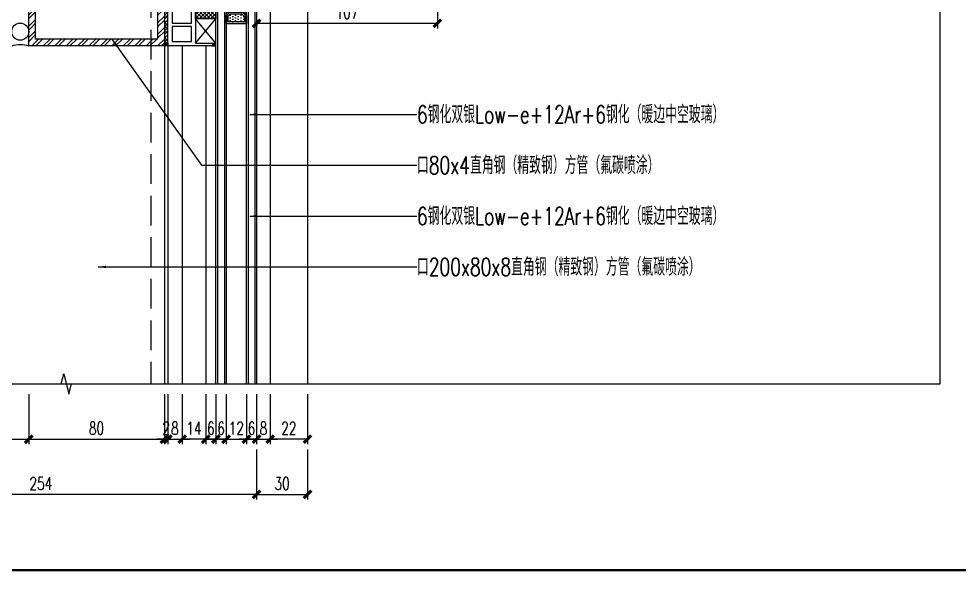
# Model space of a CAD drawing. Extents: x -160106 to 966792, y -663931 to 1550022.
# Drawn here: x -81738 to -81184, y -86801 to -86470 of the extents above; entities that cross this region are included whole.
import ezdxf
from ezdxf.enums import TextEntityAlignment as Align
from ezdxf.xclip import XClip

# ---------------------------------------------------------------- set-up
doc = ezdxf.new("R2010")
doc.units = 0
doc.linetypes.add('AUSGEZOGEN', pattern=[0])
doc.linetypes.add('ZN-DASH', pattern=[0.35, 0.25, -0.1])
for name, color, linetype in [('!ZN1-填充-8', 8, 'Continuous'), ('!ZN1-文字-7', 7, 'Continuous'), ('!ZN1-标注-173', 173, 'Continuous'), ('!ZN3-玻璃幕墙-4', 4, 'Continuous'), ('!ZN4-辅助材料-1', 1, 'Continuous'), ('!ZN5-钢材投影-40', 40, 'Continuous'), ('!ZN5-铝材投影-112', 112, 'Continuous'), ('!ZN5-铝材断面-6', 6, 'Continuous'), ('!ZN6-虚线-8', 8, 'ZN-DASH'), ('0-cxFrame', 155, 'Continuous'), ('20剖面图$0$AS-WALL', 40, 'Continuous'), ('2钢材断面', 2, 'Continuous'), ('3符号', 173, 'Continuous'), ('A_Hatch', 8, 'Continuous'), ('DIM', 173, 'Continuous'), ('型材截面颜色', 253, 'Continuous')]:
    doc.layers.add(name, color=color, linetype=linetype)
for name, color, linetype, lineweight in [('0-cxText', 131, 'Continuous', 25), ('0CABR-密封材料、垫片', 195, 'Continuous', 9), ('0填充', 8, 'Continuous', 13)]:
    doc.layers.add(name, color=color, linetype=linetype, lineweight=lineweight)
doc.styles.add('cx_tuming', font='simhei.ttf')
doc.styles.add('cx_tuqian1', font='')
doc.styles.add('DHTEXT-1', font='ROMANS.shx', dxfattribs={"width": 0.7, "bigfont": 'CHINESE.shx'})
doc.styles.add('ZNDimTStyle', font='ROMANS.shx', dxfattribs={"width": 0.7, "bigfont": 'CHINESE.shx'})
doc.styles.add('ZNTextStyle', font='ROMANS.shx', dxfattribs={"width": 0.7, "bigfont": 'CHINESE.shx'})
doc.styles.add('黑体', font='simhei.ttf', dxfattribs={"height": 12})
doc.styles.get('cx_tuqian1').set_extended_font_data('SimSun')
doc.dimstyles.new('ZN3', dxfattribs={"dimscale": 3, "dimtxt": 2.5, "dimasz": 1.5, "dimexe": 1, "dimexo": 2, "dimgap": 0.9, "dimtad": 1, "dimdec": 0, "dimdsep": 46, "dimtxsty": 'DHTEXT-1', "dimblk": 'ARCHTICK', "dimcen": 2.5, "dimclrd": 173, "dimclre": 173, "dimclrt": 7, "dimazin": 2, "dimtfac": 1, "dimtix": 1, "dimtmove": 2, "dimatfit": 3, "dimfxl": 0, "dimarcsym": 0})
doc.dimstyles.new('ZN机械-3', dxfattribs={"dimscale": 3, "dimtxt": 2.5, "dimasz": 1.5, "dimexe": 1, "dimexo": 2, "dimgap": 0.9, "dimtad": 1, "dimdec": 0, "dimzin": 0, "dimdsep": 46, "dimtxsty": 'ZNDimTStyle', "dimcen": 2.5, "dimdle": 1, "dimclrd": 173, "dimclre": 173, "dimclrt": 7, "dimazin": 2, "dimtfac": 1, "dimtdec": 4, "dimtix": 1, "dimtmove": 2, "dimatfit": 3, "dimfxl": 0, "dimfrac": 2, "dimtolj": 1, "dimtzin": 0, "dimarcsym": 0})

# ---------------------------------------------------------------- blocks, each defined once
blk = doc.blocks.new('20250822090122')
at = {"layer": 'A_Hatch'}
h = blk.add_hatch(dxfattribs=at)
h.set_pattern_fill('ANSI32', color=256)
h.set_pattern_definition([(45, (-80, -40), (-3.3676, 3.3676), []), (45, (-77.755, -40), (-3.3676, 3.3676), [])])
h.paths.add_polyline_path([(0, 40), (-80, 40), (-80, -40), (0, -40)])
h.paths.add_polyline_path([(-4, 36), (-4, -36), (-76, -36), (-76, 36)], flags=16)
at = {"layer": '2钢材断面'}
for points in [[(-80, 40), (0, 40), (0, -40), (-80, -40)], [(-76, 36), (-4, 36), (-4, -36), (-76, -36)]]:
    blk.add_lwpolyline(points, close=True, dxfattribs=at)
blk = doc.blocks.new('*U968')
at = {"layer": '!ZN1-填充-8'}
h = blk.add_hatch(dxfattribs=at)
h.set_pattern_fill('ANSI37', color=256, scale=0.5, style=0)
h.set_pattern_definition([(45, (6, 0), (-1.12253, 1.12253), []), (135, (6, 0), (-1.12253, -1.12253), [])])
h.paths.add_polyline_path([(0, 5), (0, 19), (1, 18), (14, 18), (14, 17.75), (12, 15.75), (12, 8.25), (14, 6.25), (14, 6), (1, 6)])
h = blk.add_hatch(dxfattribs=at)
h.set_pattern_fill('DOTS', color=8, style=0)
h.set_pattern_definition([(0, (6, 0), (0.79375, 1.5875), [0, -1.5875])])
h.paths.add_polyline_path([(13, 15.34), (13, 8.66), (14.41, 7.25), (17.8, 7.25), (17.8, 16.75), (14.41, 16.75)])
for points in [[(18.75, 18), (14, 18), (14, 17.75), (18.75, 17.75)], [(18.75, 6.25), (14, 6.25), (14, 6), (18.75, 6)]]:
    blk.add_hatch(color=256, dxfattribs=at).paths.add_polyline_path(points)
for p, q in [((0, 23), (615.04, 23)), ((0, 19), (615.04, 19)), ((0, 5), (615.04, 5)), ((0, 1), (615.04, 1))]:
    blk.add_line(p, q, dxfattribs=at)
at = {"layer": '!ZN3-玻璃幕墙-4'}
for points in [[(615.04, 24), (1, 24), (0, 23), (0, 19), (1, 18), (615.04, 18)], [(615.04, 6), (1, 6), (0, 5), (0, 1), (1, 0), (615.04, 0)]]:
    blk.add_lwpolyline(points, dxfattribs=at)
at = {"layer": '!ZN4-辅助材料-1'}
for points in [[(0, 5), (0, 19), (1, 18), (14, 18), (14, 17.75), (12, 15.75), (12, 8.25), (12, 8.25), (14, 6.25), (14, 6), (1, 6), (0, 5)], [(12, 15.75), (12, 8.25), (14, 6.25), (19, 6.25), (19, 17.75), (14, 17.75)], [(13, 15.34), (13, 8.66), (14.41, 7.25), (17.8, 7.25), (17.8, 16.75), (14.41, 16.75)], [(18.75, 18), (14, 18), (14, 17.75), (18.75, 17.75)], [(18.75, 6.25), (14, 6.25), (14, 6), (18.75, 6)]]:
    blk.add_lwpolyline(points, close=True, dxfattribs=at)
blk.add_lwpolyline([(18.4, 17.75), (18.4, 17.65), (14.04, 17.65), (12.1, 15.71), (12.1, 8.29), (14.04, 6.35), (18.4, 6.35), (18.4, 6.25), (18.4, 6.35)], dxfattribs=at)
at = {"layer": 'Defpoints', "color": 250}
for p in [(0, 24), (0, 18), (0, 6), (12, 6), (0, 0)]:
    blk.add_point(p, dxfattribs=at)
blk = doc.blocks.new('20240131155736')
at = {"layer": '!ZN1-填充-8'}
h = blk.add_hatch(dxfattribs=at)
h.set_pattern_fill('ANSI36', color=256, scale=0.5, angle=270, style=0)
h.set_pattern_definition([(315, (4155.5162, -11794.8225), (1.54348152, -0.420949506), [1.984375, -0.396875, 0, -0.396875])])
h.paths.add_polyline_path([(-0.75, 0.75), (-0.75, -0.75), (1.25, -0.75), (1.25, 0.75)])
at = {"layer": '!ZN4-辅助材料-1', "linetype": 'AUSGEZOGEN'}
blk.add_line((-1.25, 0.75), (1.25, 0.75), dxfattribs=at)
blk = doc.blocks.new('20240131160147')
at = {"layer": '!ZN5-铝材断面-6'}
blk.add_lwpolyline([(-3.36, 1.25), (-3.36, 19.75), (-0.86, 19.75), (-0.86, -10.75), (9.14, -10.75), (9.14, -12.25), (-17.26, -12.25), (-17.26, 15.25, -0.414214), (-16.26, 16.25), (-15.06, 16.25, -0.414214), (-14.06, 15.25), (-14.06, 13.75), (-14.26, 13.75, 0.414214), (-14.76, 13.25), (-14.76, 1.25)], format="xyb", close=True, dxfattribs=at)
blk.add_lwpolyline([(-14.76, -0.75), (-14.76, -9.75), (-3.36, -9.75), (-3.36, -0.75)], close=True, dxfattribs=at)
at = {"layer": '!ZN1-填充-8', "ltscale": 50, "xscale": -1, "rotation": 180}
blk.add_blockref('20240131155736', (9.89, -11.5), dxfattribs=at)
blk = doc.blocks.new('20250822102610', base_point=(-89164.55, -87453.63))
at = {"layer": '!ZN1-填充-8'}
h = blk.add_hatch(dxfattribs=at)
h.set_pattern_fill('ANSI37', color=256, style=0)
h.set_pattern_definition([(45, (0, 0), (-1.122532015, 1.122532015), []), (135, (0, 0), (-1.122532015, -1.122532015), [])])
edge = h.paths.add_edge_path()
edge.add_line((-89165.05, -87423.13), (-89151.55, -87423.13))
edge.add_line((-89151.55, -87423.13), (-89152.55, -87424.13))
edge.add_line((-89152.55, -87424.13), (-89152.55, -87439.13))
edge.add_line((-89152.55, -87439.13), (-89164.55, -87439.13))
edge.add_line((-89164.55, -87439.13), (-89164.55, -87423.63))
edge.add_arc((-89165.05, -87423.63), 0.5, 359.9997, 450)
at = {"layer": '!ZN1-填充-8', "ltscale": 100}
for p, q in [((-89164.55, -87453.63), (-89152.55, -87439.13)), ((-89152.55, -87453.63), (-89164.55, -87439.13))]:
    blk.add_line(p, q, dxfattribs=at)
at = {"layer": '!ZN4-辅助材料-1', "linetype": 'AUSGEZOGEN'}
blk.add_lwpolyline([(-89165.05, -87423.13), (-89151.55, -87423.13), (-89152.55, -87424.13), (-89152.55, -87439.13), (-89164.55, -87439.13), (-89164.55, -87423.63, 0.414215), (-89165.05, -87423.13), (-89165.05, -87423.13)], format="xyb", dxfattribs=at)
blk.add_lwpolyline([(-89152.55, -87439.13), (-89164.55, -87439.13), (-89164.55, -87442.13)], dxfattribs=at)
blk.add_lwpolyline([(-89164.55, -87439.13), (-89164.55, -87453.63), (-89152.55, -87453.63), (-89152.55, -87439.13)], close=True, dxfattribs=at)
blk = doc.blocks.new('20250822103338', base_point=(-89182.55, -87455.13))
at = {"layer": '0填充'}
h = blk.add_hatch(dxfattribs=at)
h.set_pattern_fill('ANSI38', color=256, angle=360, style=0)
h.set_pattern_definition([(45, (0, 0), (-1.122532015, 1.122532015), []), (135, (0, 0), (-3.367596045, 1.122532015), [3.96875, -2.38125])])
h.paths.add_polyline_path([(-89182.55, -87453.13), (-89180.55, -87453.13), (-89180.55, -87427.63), (-89182.55, -87427.63)])
at = {"layer": '型材截面颜色', "ltscale": 60}
h = blk.add_hatch(dxfattribs=at)
h.set_pattern_fill('ANSI36', color=256, scale=0.3, angle=90)
h.set_pattern_definition([(135, (0, 0), (-0.9260889125, 0.2525697034), [1.190625, -0.238125, 0, -0.238125])])
h.paths.add_polyline_path([(-89182.55, -87455.13), (-89182.55, -87453.13), (-89180.55, -87453.13), (-89180.55, -87455.13)])
at = {"layer": '!ZN4-辅助材料-1'}
for points in [[(-89180.55, -87427.63), (-89182.55, -87427.63), (-89182.55, -87453.13), (-89180.55, -87453.13)], [(-89182.55, -87455.13), (-89182.55, -87453.13), (-89180.55, -87453.13), (-89180.55, -87455.13)]]:
    blk.add_lwpolyline(points, close=True, dxfattribs=at)
at = {"layer": '0CABR-密封材料、垫片'}
blk.add_lwpolyline([(-89180.55, -87427.63), (-89182.55, -87427.63), (-89182.55, -87455.13), (-89180.55, -87455.13)], close=True, dxfattribs=at)
blk = doc.blocks.new('20250822103828')
at = {"layer": '!ZN4-辅助材料-1', "ltscale": 100}
for name, p in [('20250822102610', (18.4, 1.5)), ('20250822103338', (0, 0))]:
    blk.add_blockref(name, p, dxfattribs=at)
at = {"layer": '!ZN6-虚线-8', "ltscale": 50}
blk.add_blockref('20240131160147', (19.26, 12.25), dxfattribs=at)
blk = doc.blocks.new('室内胶缝示意')
at = {"ltscale": 0.1}
blk.add_arc((-5, 15.58), 16.36, 252.2032, 287.7968, dxfattribs=at)
at = {"ltscale": 0.1, "extrusion": (0, 0, -1)}
blk.add_ellipse((-4.99, -8.38), major_axis=(0, 5.09), ratio=0.981746, dxfattribs=at)
blk = doc.blocks.new('20250825140909')
at = {"layer": '!ZN5-钢材投影-40', "ltscale": 0.3}
blk.add_line((-2254.46, 4985), (-2254.46, 4318.96), dxfattribs=at)
at = {"layer": '!ZN5-铝材投影-112'}
for p, q in [((-2192.06, 4950), (-2192.06, 4318.96)), ((-2170.06, 4950), (-2170.06, 4318.96)), ((-2252.46, 4902), (-2252.46, 4318.96)), ((-2243.96, 4902), (-2243.96, 4318.96)), ((-2230.06, 4902), (-2230.06, 4318.96))]:
    blk.add_line(p, q, dxfattribs=at)
at = {"layer": '!ZN6-虚线-8', "color": 8, "linetype": 'ZN-DASH', "ltscale": 70}
blk.add_line((-2262.46, 4985), (-2262.46, 4318.96), dxfattribs=at)
at = {"layer": '20剖面图$0$AS-WALL', "color": 8}
for points in [[(5347, -300), (800, -300), (-2150.02, -5.12)], [(5347, -350), (797.51, -350), (-2150.02, -55.37)]]:
    blk.add_lwpolyline(points, dxfattribs=at)
at = {"layer": '!ZN3-玻璃幕墙-4', "xscale": -1.000000000000007, "rotation": 90}
blk.add_blockref('*U968', (-2200.06, 4934), dxfattribs=at)
at = {"layer": '!ZN4-辅助材料-1', "ltscale": 100}
blk.add_blockref('20250822103828', (-2254.46, 4902), dxfattribs=at)
at = {"layer": '!ZN5-铝材断面-6', "ltscale": 100}
blk.add_blockref('20250822090122', (-2254.46, 4942), dxfattribs=at)
at = {"xscale": -1, "rotation": 180}
blk.add_blockref('室内胶缝示意', (-2334.46, 4902), dxfattribs=at)
blk = doc.blocks.new('TK22.A2 L(Dragon)')
at = {"layer": '0-cxFrame', "const_width": 0.5}
blk.add_lwpolyline([(-80, 10), (-574, 10), (-574, 410), (-80, 410)], close=True, dxfattribs=at)
at = {"style": '黑体', "flags": 4}
blk.add_attdef('图幅', text='', height=3.3, dxfattribs=at).set_placement((-40, 3), align=Align.RIGHT)
at = {"layer": '0-cxText', "flags": 4}
for tag, height, style, p in [('建设单位', 3.5, 'cx_tuming', (-45, 240)), ('项目名称', 3.5, 'cx_tuming', (-45, 210)), ('子项名称', 3.5, 'cx_tuming', (-45, 180)), ('工程编号', 3.3, 'cx_tuqian1', (-35, 165)), ('图名1', 3.5, 'cx_tuming', (-45, 87)), ('图名2', 3.5, 'cx_tuming', (-45, 79)), ('图名3', 3.5, 'cx_tuming', (-45, 71)), ('出图日期', 3.3, 'cx_tuqian1', (-39, 60)), ('专业', 3.3, 'cx_tuqian1', (-55, 52)), ('图号', 3.3, 'cx_tuqian1', (-55, 44)), ('版次', 3.3, 'cx_tuqian1', (-20, 44))]:
    blk.add_attdef(tag, text='', height=height, dxfattribs=dict(at, style=style)).set_placement(p, align=Align.MIDDLE)
at = {"layer": 'Defpoints', "color": 6, "flags": 4}
for tag, height, style, p in [('tufu', 3.3, '黑体', (-12, 12)), ('dwfname', 4, 'cx_tuqian1', (-80, 3))]:
    blk.add_attdef(tag, text='', height=height, dxfattribs=dict(at, style=style)).set_placement(p, align=Align.RIGHT)
blk = doc.blocks.new('_ArchTick')
at = {"color": 0, "linetype": 'ByBlock', "const_width": 0.4}
blk.add_lwpolyline([(-0.5, -0.5), (0.5, 0.5)], dxfattribs=at)
blk = doc.blocks.new('*D1198')
at = {"layer": 'Defpoints', "color": 0, "ltscale": 30, "transparency": 16777216}
for p in [(-81603.79, -86685.31), (-81597.79, -86685.31), (-81603.79, -86717.91)]:
    blk.add_point(p, dxfattribs=at)
at = {"layer": 'DIM', "color": 173, "linetype": 'ByBlock', "lineweight": -2, "ltscale": 30, "transparency": 16777216}
for p, q in [((-81603.79, -86691.31), (-81603.79, -86720.91)), ((-81597.79, -86691.31), (-81597.79, -86720.91)), ((-81603.79, -86717.91), (-81608.29, -86717.91)), ((-81597.79, -86717.91), (-81603.79, -86717.91)), ((-81597.79, -86717.91), (-81593.29, -86717.91))]:
    blk.add_line(p, q, dxfattribs=at)
at = {"layer": 'DIM', "color": 173, "lineweight": -2, "ltscale": 30, "transparency": 16777216, "xscale": 4.5, "yscale": 4.5, "zscale": 4.5}
blk.add_blockref('_ArchTick', (-81603.79, -86717.91), dxfattribs=at)
at = {"layer": 'DIM', "color": 173, "lineweight": -2, "ltscale": 30, "transparency": 16777216, "xscale": 4.5, "yscale": 4.5, "zscale": 4.5, "rotation": 180}
blk.add_blockref('_ArchTick', (-81597.79, -86717.91), dxfattribs=at)
at = {"layer": 'DIM', "color": 7, "ltscale": 30, "transparency": 16777216, "insert": (-81600.79, -86711.46), "char_height": 7.5, "attachment_point": 5, "style": 'DHTEXT-1'}
blk.add_mtext('6', dxfattribs=at)
blk = doc.blocks.new('*D1199')
at = {"layer": 'Defpoints', "color": 0, "ltscale": 30, "transparency": 16777216}
for p in [(-81615.79, -86685.31), (-81603.79, -86685.31), (-81603.79, -86717.91)]:
    blk.add_point(p, dxfattribs=at)
at = {"layer": 'DIM', "color": 173, "linetype": 'ByBlock', "lineweight": -2, "ltscale": 30, "transparency": 16777216}
for p, q in [((-81615.79, -86691.31), (-81615.79, -86720.91)), ((-81603.79, -86691.31), (-81603.79, -86720.91)), ((-81615.79, -86717.91), (-81620.29, -86717.91)), ((-81615.79, -86717.91), (-81603.79, -86717.91)), ((-81603.79, -86717.91), (-81599.29, -86717.91))]:
    blk.add_line(p, q, dxfattribs=at)
at = {"layer": 'DIM', "color": 173, "lineweight": -2, "ltscale": 30, "transparency": 16777216, "xscale": 4.5, "yscale": 4.5, "zscale": 4.5}
blk.add_blockref('_ArchTick', (-81615.79, -86717.91), dxfattribs=at)
at = {"layer": 'DIM', "color": 173, "lineweight": -2, "ltscale": 30, "transparency": 16777216, "xscale": 4.5, "yscale": 4.5, "zscale": 4.5, "rotation": 180}
blk.add_blockref('_ArchTick', (-81603.79, -86717.91), dxfattribs=at)
at = {"layer": 'DIM', "color": 7, "ltscale": 30, "transparency": 16777216, "insert": (-81609.79, -86711.46), "char_height": 7.5, "attachment_point": 5, "style": 'DHTEXT-1'}
blk.add_mtext('12', dxfattribs=at)
blk = doc.blocks.new('*D1200')
at = {"layer": 'Defpoints', "color": 0, "ltscale": 30, "transparency": 16777216}
for p in [(-81621.79, -86685.31), (-81615.79, -86685.31), (-81621.79, -86717.91)]:
    blk.add_point(p, dxfattribs=at)
at = {"layer": 'DIM', "color": 173, "linetype": 'ByBlock', "lineweight": -2, "ltscale": 30, "transparency": 16777216}
for p, q in [((-81621.79, -86691.31), (-81621.79, -86720.91)), ((-81615.79, -86691.31), (-81615.79, -86720.91)), ((-81621.79, -86717.91), (-81626.29, -86717.91)), ((-81615.79, -86717.91), (-81621.79, -86717.91)), ((-81615.79, -86717.91), (-81611.29, -86717.91))]:
    blk.add_line(p, q, dxfattribs=at)
at = {"layer": 'DIM', "color": 173, "lineweight": -2, "ltscale": 30, "transparency": 16777216, "xscale": 4.5, "yscale": 4.5, "zscale": 4.5}
blk.add_blockref('_ArchTick', (-81621.79, -86717.91), dxfattribs=at)
at = {"layer": 'DIM', "color": 173, "lineweight": -2, "ltscale": 30, "transparency": 16777216, "xscale": 4.5, "yscale": 4.5, "zscale": 4.5, "rotation": 180}
blk.add_blockref('_ArchTick', (-81615.79, -86717.91), dxfattribs=at)
at = {"layer": 'DIM', "color": 7, "ltscale": 30, "transparency": 16777216, "insert": (-81618.79, -86711.46), "char_height": 7.5, "attachment_point": 5, "style": 'DHTEXT-1'}
blk.add_mtext('6', dxfattribs=at)
blk = doc.blocks.new('*D1201')
at = {"layer": 'Defpoints', "color": 0, "ltscale": 30, "transparency": 16777216}
for p in [(-81627.79, -86685.31), (-81621.79, -86685.31), (-81621.79, -86717.91)]:
    blk.add_point(p, dxfattribs=at)
at = {"layer": 'DIM', "color": 173, "linetype": 'ByBlock', "lineweight": -2, "ltscale": 30, "transparency": 16777216}
for p, q in [((-81627.79, -86691.31), (-81627.79, -86720.91)), ((-81621.79, -86691.31), (-81621.79, -86720.91)), ((-81627.79, -86717.91), (-81632.29, -86717.91)), ((-81627.79, -86717.91), (-81621.79, -86717.91)), ((-81621.79, -86717.91), (-81617.29, -86717.91))]:
    blk.add_line(p, q, dxfattribs=at)
at = {"layer": 'DIM', "color": 173, "lineweight": -2, "ltscale": 30, "transparency": 16777216, "xscale": 4.5, "yscale": 4.5, "zscale": 4.5}
blk.add_blockref('_ArchTick', (-81627.79, -86717.91), dxfattribs=at)
at = {"layer": 'DIM', "color": 173, "lineweight": -2, "ltscale": 30, "transparency": 16777216, "xscale": 4.5, "yscale": 4.5, "zscale": 4.5, "rotation": 180}
blk.add_blockref('_ArchTick', (-81621.79, -86717.91), dxfattribs=at)
at = {"layer": 'DIM', "color": 7, "ltscale": 30, "transparency": 16777216, "insert": (-81624.79, -86711.46), "char_height": 7.5, "attachment_point": 5, "style": 'DHTEXT-1'}
blk.add_mtext('6', dxfattribs=at)
blk = doc.blocks.new('*D1202')
at = {"layer": 'Defpoints', "color": 0, "ltscale": 30, "transparency": 16777216}
for p in [(-81641.69, -86685.31), (-81627.79, -86685.31), (-81641.69, -86717.91)]:
    blk.add_point(p, dxfattribs=at)
at = {"layer": 'DIM', "color": 173, "linetype": 'ByBlock', "lineweight": -2, "ltscale": 30, "transparency": 16777216}
for p, q in [((-81641.69, -86691.31), (-81641.69, -86720.91)), ((-81627.79, -86691.31), (-81627.79, -86720.91)), ((-81627.79, -86717.91), (-81641.69, -86717.91))]:
    blk.add_line(p, q, dxfattribs=at)
at = {"layer": 'DIM', "color": 173, "lineweight": -2, "ltscale": 30, "transparency": 16777216, "xscale": 4.5, "yscale": 4.5, "zscale": 4.5, "rotation": 180}
blk.add_blockref('_ArchTick', (-81641.69, -86717.91), dxfattribs=at)
at = {"layer": 'DIM', "color": 173, "lineweight": -2, "ltscale": 30, "transparency": 16777216, "xscale": 4.5, "yscale": 4.5, "zscale": 4.5}
blk.add_blockref('_ArchTick', (-81627.79, -86717.91), dxfattribs=at)
at = {"layer": 'DIM', "color": 7, "ltscale": 30, "transparency": 16777216, "insert": (-81634.74, -86711.46), "char_height": 7.5, "attachment_point": 5, "style": 'DHTEXT-1'}
blk.add_mtext('14', dxfattribs=at)
blk = doc.blocks.new('*D1203')
at = {"layer": 'Defpoints', "color": 0, "ltscale": 30, "transparency": 16777216}
for p in [(-81650.19, -86685.31), (-81641.69, -86685.31), (-81641.69, -86717.91)]:
    blk.add_point(p, dxfattribs=at)
at = {"layer": 'DIM', "color": 173, "linetype": 'ByBlock', "lineweight": -2, "ltscale": 30, "transparency": 16777216}
for p, q in [((-81650.19, -86691.31), (-81650.19, -86720.91)), ((-81641.69, -86691.31), (-81641.69, -86720.91)), ((-81650.19, -86717.91), (-81654.69, -86717.91)), ((-81650.19, -86717.91), (-81641.69, -86717.91)), ((-81641.69, -86717.91), (-81637.19, -86717.91))]:
    blk.add_line(p, q, dxfattribs=at)
at = {"layer": 'DIM', "color": 173, "lineweight": -2, "ltscale": 30, "transparency": 16777216, "xscale": 4.5, "yscale": 4.5, "zscale": 4.5}
blk.add_blockref('_ArchTick', (-81650.19, -86717.91), dxfattribs=at)
at = {"layer": 'DIM', "color": 173, "lineweight": -2, "ltscale": 30, "transparency": 16777216, "xscale": 4.5, "yscale": 4.5, "zscale": 4.5, "rotation": 180}
blk.add_blockref('_ArchTick', (-81641.69, -86717.91), dxfattribs=at)
at = {"layer": 'DIM', "color": 7, "ltscale": 30, "transparency": 16777216, "insert": (-81645.94, -86711.46), "char_height": 7.5, "attachment_point": 5, "style": 'DHTEXT-1'}
blk.add_mtext('8', dxfattribs=at)
blk = doc.blocks.new('*D1204')
at = {"layer": 'Defpoints', "color": 0, "ltscale": 30, "transparency": 16777216}
for p in [(-81652.19, -86685.31), (-81650.19, -86685.31), (-81652.19, -86717.91)]:
    blk.add_point(p, dxfattribs=at)
at = {"layer": 'DIM', "color": 173, "linetype": 'ByBlock', "lineweight": -2, "ltscale": 30, "transparency": 16777216}
for p, q in [((-81652.19, -86691.31), (-81652.19, -86720.91)), ((-81650.19, -86691.31), (-81650.19, -86720.91)), ((-81652.19, -86717.91), (-81656.69, -86717.91)), ((-81650.19, -86717.91), (-81652.19, -86717.91)), ((-81650.19, -86717.91), (-81645.69, -86717.91))]:
    blk.add_line(p, q, dxfattribs=at)
at = {"layer": 'DIM', "color": 173, "lineweight": -2, "ltscale": 30, "transparency": 16777216, "xscale": 4.5, "yscale": 4.5, "zscale": 4.5}
blk.add_blockref('_ArchTick', (-81652.19, -86717.91), dxfattribs=at)
at = {"layer": 'DIM', "color": 173, "lineweight": -2, "ltscale": 30, "transparency": 16777216, "xscale": 4.5, "yscale": 4.5, "zscale": 4.5, "rotation": 180}
blk.add_blockref('_ArchTick', (-81650.19, -86717.91), dxfattribs=at)
at = {"layer": 'DIM', "color": 7, "ltscale": 30, "transparency": 16777216, "insert": (-81651.19, -86711.46), "char_height": 7.5, "attachment_point": 5, "style": 'DHTEXT-1'}
blk.add_mtext('2', dxfattribs=at)
blk = doc.blocks.new('*D1205')
at = {"layer": 'Defpoints', "color": 0, "ltscale": 30, "transparency": 16777216}
for p in [(-81597.79, -86685.31), (-81589.79, -86685.31), (-81589.79, -86717.91)]:
    blk.add_point(p, dxfattribs=at)
at = {"layer": 'DIM', "color": 173, "linetype": 'ByBlock', "lineweight": -2, "ltscale": 30, "transparency": 16777216}
for p, q in [((-81597.79, -86691.31), (-81597.79, -86720.91)), ((-81589.79, -86691.31), (-81589.79, -86720.91)), ((-81597.79, -86717.91), (-81602.29, -86717.91)), ((-81597.79, -86717.91), (-81589.79, -86717.91)), ((-81589.79, -86717.91), (-81585.29, -86717.91))]:
    blk.add_line(p, q, dxfattribs=at)
at = {"layer": 'DIM', "color": 173, "lineweight": -2, "ltscale": 30, "transparency": 16777216, "xscale": 4.5, "yscale": 4.5, "zscale": 4.5}
blk.add_blockref('_ArchTick', (-81597.79, -86717.91), dxfattribs=at)
at = {"layer": 'DIM', "color": 173, "lineweight": -2, "ltscale": 30, "transparency": 16777216, "xscale": 4.5, "yscale": 4.5, "zscale": 4.5, "rotation": 180}
blk.add_blockref('_ArchTick', (-81589.79, -86717.91), dxfattribs=at)
at = {"layer": 'DIM', "color": 7, "ltscale": 30, "transparency": 16777216, "insert": (-81593.79, -86711.46), "char_height": 7.5, "attachment_point": 5, "style": 'DHTEXT-1'}
blk.add_mtext('8', dxfattribs=at)
blk = doc.blocks.new('*D1206')
at = {"layer": 'Defpoints', "color": 0, "ltscale": 30, "transparency": 16777216}
for p in [(-81589.79, -86685.31), (-81567.79, -86685.31), (-81589.79, -86717.91)]:
    blk.add_point(p, dxfattribs=at)
at = {"layer": 'DIM', "color": 173, "linetype": 'ByBlock', "lineweight": -2, "ltscale": 30, "transparency": 16777216}
for p, q in [((-81589.79, -86691.31), (-81589.79, -86720.91)), ((-81567.79, -86691.31), (-81567.79, -86720.91)), ((-81567.79, -86717.91), (-81589.79, -86717.91))]:
    blk.add_line(p, q, dxfattribs=at)
at = {"layer": 'DIM', "color": 173, "lineweight": -2, "ltscale": 30, "transparency": 16777216, "xscale": 4.5, "yscale": 4.5, "zscale": 4.5, "rotation": 180}
blk.add_blockref('_ArchTick', (-81589.79, -86717.91), dxfattribs=at)
at = {"layer": 'DIM', "color": 173, "lineweight": -2, "ltscale": 30, "transparency": 16777216, "xscale": 4.5, "yscale": 4.5, "zscale": 4.5}
blk.add_blockref('_ArchTick', (-81567.79, -86717.91), dxfattribs=at)
at = {"layer": 'DIM', "color": 7, "ltscale": 30, "transparency": 16777216, "insert": (-81578.79, -86711.46), "char_height": 7.5, "attachment_point": 5, "style": 'DHTEXT-1'}
blk.add_mtext('22', dxfattribs=at)
blk = doc.blocks.new('*D1207')
at = {"layer": 'Defpoints', "color": 0, "ltscale": 30, "transparency": 16777216}
for p in [(-81852.19, -86717.91), (-81597.79, -86717.91), (-81852.19, -86750.51)]:
    blk.add_point(p, dxfattribs=at)
at = {"layer": 'DIM', "color": 173, "linetype": 'ByBlock', "lineweight": -2, "ltscale": 30, "transparency": 16777216}
for p, q in [((-81852.19, -86723.91), (-81852.19, -86753.51)), ((-81597.79, -86723.91), (-81597.79, -86753.51)), ((-81597.79, -86750.51), (-81852.19, -86750.51))]:
    blk.add_line(p, q, dxfattribs=at)
at = {"layer": 'DIM', "color": 173, "lineweight": -2, "ltscale": 30, "transparency": 16777216, "xscale": 4.5, "yscale": 4.5, "zscale": 4.5, "rotation": 180}
blk.add_blockref('_ArchTick', (-81852.19, -86750.51), dxfattribs=at)
at = {"layer": 'DIM', "color": 173, "lineweight": -2, "ltscale": 30, "transparency": 16777216, "xscale": 4.5, "yscale": 4.5, "zscale": 4.5}
blk.add_blockref('_ArchTick', (-81597.79, -86750.51), dxfattribs=at)
at = {"layer": 'DIM', "color": 7, "ltscale": 30, "transparency": 16777216, "insert": (-81724.99, -86744.06), "char_height": 7.5, "attachment_point": 5, "style": 'DHTEXT-1'}
blk.add_mtext('254', dxfattribs=at)
blk = doc.blocks.new('*D1208')
at = {"layer": 'Defpoints', "color": 0, "ltscale": 30, "transparency": 16777216}
for p in [(-81597.79, -86717.91), (-81567.79, -86717.91), (-81567.79, -86750.51)]:
    blk.add_point(p, dxfattribs=at)
at = {"layer": 'DIM', "color": 173, "linetype": 'ByBlock', "lineweight": -2, "ltscale": 30, "transparency": 16777216}
for p, q in [((-81597.79, -86723.91), (-81597.79, -86753.51)), ((-81567.79, -86723.91), (-81567.79, -86753.51)), ((-81597.79, -86750.51), (-81567.79, -86750.51))]:
    blk.add_line(p, q, dxfattribs=at)
at = {"layer": 'DIM', "color": 173, "lineweight": -2, "ltscale": 30, "transparency": 16777216, "xscale": 4.5, "yscale": 4.5, "zscale": 4.5, "rotation": 180}
blk.add_blockref('_ArchTick', (-81597.79, -86750.51), dxfattribs=at)
at = {"layer": 'DIM', "color": 173, "lineweight": -2, "ltscale": 30, "transparency": 16777216, "xscale": 4.5, "yscale": 4.5, "zscale": 4.5}
blk.add_blockref('_ArchTick', (-81567.79, -86750.51), dxfattribs=at)
at = {"layer": 'DIM', "color": 7, "ltscale": 30, "transparency": 16777216, "insert": (-81582.79, -86744.06), "char_height": 7.5, "attachment_point": 5, "style": 'DHTEXT-1'}
blk.add_mtext('30', dxfattribs=at)
blk = doc.blocks.new('*D1209')
at = {"layer": 'Defpoints', "color": 0, "ltscale": 30, "transparency": 16777216}
for p in [(-81852.19, -86685.31), (-81732.19, -86685.31), (-81732.19, -86717.91)]:
    blk.add_point(p, dxfattribs=at)
at = {"layer": 'DIM', "color": 173, "linetype": 'ByBlock', "lineweight": -2, "ltscale": 30, "transparency": 16777216}
for p, q in [((-81852.19, -86691.31), (-81852.19, -86720.91)), ((-81732.19, -86691.31), (-81732.19, -86720.91)), ((-81852.19, -86717.91), (-81732.19, -86717.91))]:
    blk.add_line(p, q, dxfattribs=at)
at = {"layer": 'DIM', "color": 173, "lineweight": -2, "ltscale": 30, "transparency": 16777216, "xscale": 4.5, "yscale": 4.5, "zscale": 4.5, "rotation": 180}
blk.add_blockref('_ArchTick', (-81852.19, -86717.91), dxfattribs=at)
at = {"layer": 'DIM', "color": 173, "lineweight": -2, "ltscale": 30, "transparency": 16777216, "xscale": 4.5, "yscale": 4.5, "zscale": 4.5}
blk.add_blockref('_ArchTick', (-81732.19, -86717.91), dxfattribs=at)
at = {"layer": 'DIM', "color": 7, "ltscale": 30, "transparency": 16777216, "insert": (-81792.19, -86711.46), "char_height": 7.5, "attachment_point": 5, "style": 'DHTEXT-1'}
blk.add_mtext('120', dxfattribs=at)
blk = doc.blocks.new('*D1210')
at = {"layer": 'Defpoints', "color": 0, "ltscale": 30, "transparency": 16777216}
for p in [(-81732.19, -86685.31), (-81652.19, -86685.31), (-81652.19, -86717.91)]:
    blk.add_point(p, dxfattribs=at)
at = {"layer": 'DIM', "color": 173, "linetype": 'ByBlock', "lineweight": -2, "ltscale": 30, "transparency": 16777216}
for p, q in [((-81732.19, -86691.31), (-81732.19, -86720.91)), ((-81652.19, -86691.31), (-81652.19, -86720.91)), ((-81732.19, -86717.91), (-81652.19, -86717.91))]:
    blk.add_line(p, q, dxfattribs=at)
at = {"layer": 'DIM', "color": 173, "lineweight": -2, "ltscale": 30, "transparency": 16777216, "xscale": 4.5, "yscale": 4.5, "zscale": 4.5, "rotation": 180}
blk.add_blockref('_ArchTick', (-81732.19, -86717.91), dxfattribs=at)
at = {"layer": 'DIM', "color": 173, "lineweight": -2, "ltscale": 30, "transparency": 16777216, "xscale": 4.5, "yscale": 4.5, "zscale": 4.5}
blk.add_blockref('_ArchTick', (-81652.19, -86717.91), dxfattribs=at)
at = {"layer": 'DIM', "color": 7, "ltscale": 30, "transparency": 16777216, "insert": (-81692.19, -86711.46), "char_height": 7.5, "attachment_point": 5, "style": 'DHTEXT-1'}
blk.add_mtext('80', dxfattribs=at)
blk = doc.blocks.new('*D1213')
at = {"layer": 'Defpoints', "color": 0, "ltscale": 30, "transparency": 16777216}
for p in [(-81491.23, -86416.5), (-81597.79, -86453.77), (-81597.79, -86472.49)]:
    blk.add_point(p, dxfattribs=at)
at = {"layer": 'DIM', "color": 173, "linetype": 'ByBlock', "lineweight": -2, "ltscale": 30, "transparency": 16777216}
for p, q in [((-81491.23, -86422.5), (-81491.23, -86475.49)), ((-81597.79, -86459.77), (-81597.79, -86475.49)), ((-81491.23, -86472.49), (-81597.79, -86472.49))]:
    blk.add_line(p, q, dxfattribs=at)
at = {"layer": 'DIM', "color": 173, "lineweight": -2, "ltscale": 30, "transparency": 16777216, "xscale": 4.5, "yscale": 4.5, "zscale": 4.5, "rotation": 180}
blk.add_blockref('_ArchTick', (-81597.79, -86472.49), dxfattribs=at)
at = {"layer": 'DIM', "color": 173, "lineweight": -2, "ltscale": 30, "transparency": 16777216, "xscale": 4.5, "yscale": 4.5, "zscale": 4.5}
blk.add_blockref('_ArchTick', (-81491.23, -86472.49), dxfattribs=at)
at = {"layer": 'DIM', "color": 7, "ltscale": 30, "transparency": 16777216, "insert": (-81544.51, -86466.04), "char_height": 7.5, "attachment_point": 5, "style": 'DHTEXT-1'}
blk.add_mtext('107', dxfattribs=at)

msp = doc.modelspace()

# ---------------------------------------------------------------- block references
at = {"ltscale": 1000}
ref = msp.add_blockref('20250825140909', (-79397.72, -91387.77), dxfattribs=at)
XClip(ref).set_block_clipping_path([(-2622.8469257874, 4702.4590139577), (-1797.0541882785, 5758.5182929116)])
ref = msp.add_blockref('20250825140909', (-81179.72, -86283.69), dxfattribs=at)
XClip(ref).set_block_clipping_path([(-2707.7881722579, -436.3260459442), (-1834.5205129444, 518.5130934831)])

# ---------------------------------------------------------------- dimensions: what is measured, and where the dimension line sits
at = {"layer": 'DIM', "ltscale": 30}
for base, p2, picture, middle in [((-81852.19, -86750.51), (-81852.19, -86717.91), '*D1207', (-81724.99, -86744.06)), ((-81567.79, -86750.51), (-81567.79, -86717.91), '*D1208', (-81582.79, -86744.06))]:
    dim = msp.add_linear_dim(base=base, p1=(-81597.79, -86717.91), p2=p2, dimstyle='ZN3', dxfattribs=at)
    dim.commit()
    dim.dimension.update_dxf_attribs({"geometry": picture, "text_midpoint": middle})

# ---------------------------------------------------------------- next in the draw order: linework, layer by layer
at = {"layer": '3符号'}
msp.add_lwpolyline([(-81859.39, -86685.31), (-81712.99, -86685.31), (-81711.49, -86679.31), (-81708.49, -86691.31), (-81706.99, -86685.31), (-81560.59, -86685.31)], dxfattribs=at)

# ---------------------------------------------------------------- next in the draw order: block references
at = {"layer": '0-cxFrame', "xscale": 3, "yscale": 3, "zscale": 3}
msp.add_blockref('TK22.A2 L(Dragon)', (-80714.94, -86825.19), dxfattribs=at)

# ---------------------------------------------------------------- next in the draw order: texts
at = {"layer": '!ZN1-文字-7', "ltscale": 20, "style": 'ZNTextStyle', "width": 0.7}
for s, p in [('6钢化双银Low-e+12Ar+6钢化（暖边中空玻璃）', (-81503.24, -86526.23)), ('口80x4直角钢（精致钢）方管（氟碳喷涂）', (-81503.24, -86556.23)), ('6钢化双银Low-e+12Ar+6钢化（暖边中空玻璃）', (-81503.24, -86586.23)), ('口200x80x8直角钢（精致钢）方管（氟碳喷涂）', (-81503.24, -86616.23))]:
    msp.add_text(s, height=10.5, dxfattribs=at).set_placement(p, align=Align.MIDDLE_LEFT)

# ---------------------------------------------------------------- next in the draw order: dimensions: what is measured, and where the dimension line sits
at = {"layer": 'DIM', "ltscale": 30}
for base, p1, p2, picture, middle in [((-81597.79, -86472.49), (-81491.23, -86416.5), (-81597.79, -86453.77), '*D1213', (-81544.51, -86466.04)), ((-81732.19, -86717.91), (-81852.19, -86685.31), (-81732.19, -86685.31), '*D1209', (-81792.19, -86711.46)), ((-81652.19, -86717.91), (-81732.19, -86685.31), (-81652.19, -86685.31), '*D1210', (-81692.19, -86711.46)), ((-81652.19, -86717.91), (-81650.19, -86685.31), (-81652.19, -86685.31), '*D1204', (-81651.19, -86711.46)), ((-81641.6876, -86717.91037), (-81650.18757, -86685.30876), (-81641.6876, -86685.30876), '*D1203', (-81645.93758, -86711.46037)), ((-81641.69, -86717.91), (-81627.79, -86685.31), (-81641.69, -86685.31), '*D1202', (-81634.74, -86711.46)), ((-81621.79, -86717.91), (-81627.79, -86685.31), (-81621.79, -86685.31), '*D1201', (-81624.79, -86711.46)), ((-81621.79, -86717.91), (-81615.79, -86685.31), (-81621.79, -86685.31), '*D1200', (-81618.79, -86711.46)), ((-81603.79, -86717.91), (-81615.79, -86685.31), (-81603.79, -86685.31), '*D1199', (-81609.79, -86711.46)), ((-81603.79, -86717.91), (-81597.79, -86685.31), (-81603.79, -86685.31), '*D1198', (-81600.79, -86711.46)), ((-81589.79, -86717.91), (-81597.79, -86685.31), (-81589.79, -86685.31), '*D1205', (-81593.79, -86711.46)), ((-81589.79, -86717.91), (-81567.79, -86685.31), (-81589.79, -86685.31), '*D1206', (-81578.79, -86711.46))]:
    dim = msp.add_linear_dim(base=base, p1=p1, p2=p2, dimstyle='ZN3', dxfattribs=at)
    dim.commit()
    dim.dimension.update_dxf_attribs({"geometry": picture, "text_midpoint": middle})

# ---------------------------------------------------------------- next in the draw order: leaders
at = {"layer": '!ZN1-标注-173'}
for points in [[(-81683.17, -86481.77), (-81630.24, -86556.23), (-81503.24, -86556.23)], [(-81601.85, -86526.23), (-81519.92, -86526.23), (-81503.24, -86526.23)], [(-81601.85, -86586.23), (-81519.92, -86586.23), (-81503.24, -86586.23)], [(-81691.16, -86616.23), (-81519.92, -86616.23), (-81503.24, -86616.23)]]:
    msp.add_leader(points, dimstyle='ZN机械-3', dxfattribs=at)

doc.saveas('drawing.dxf')
